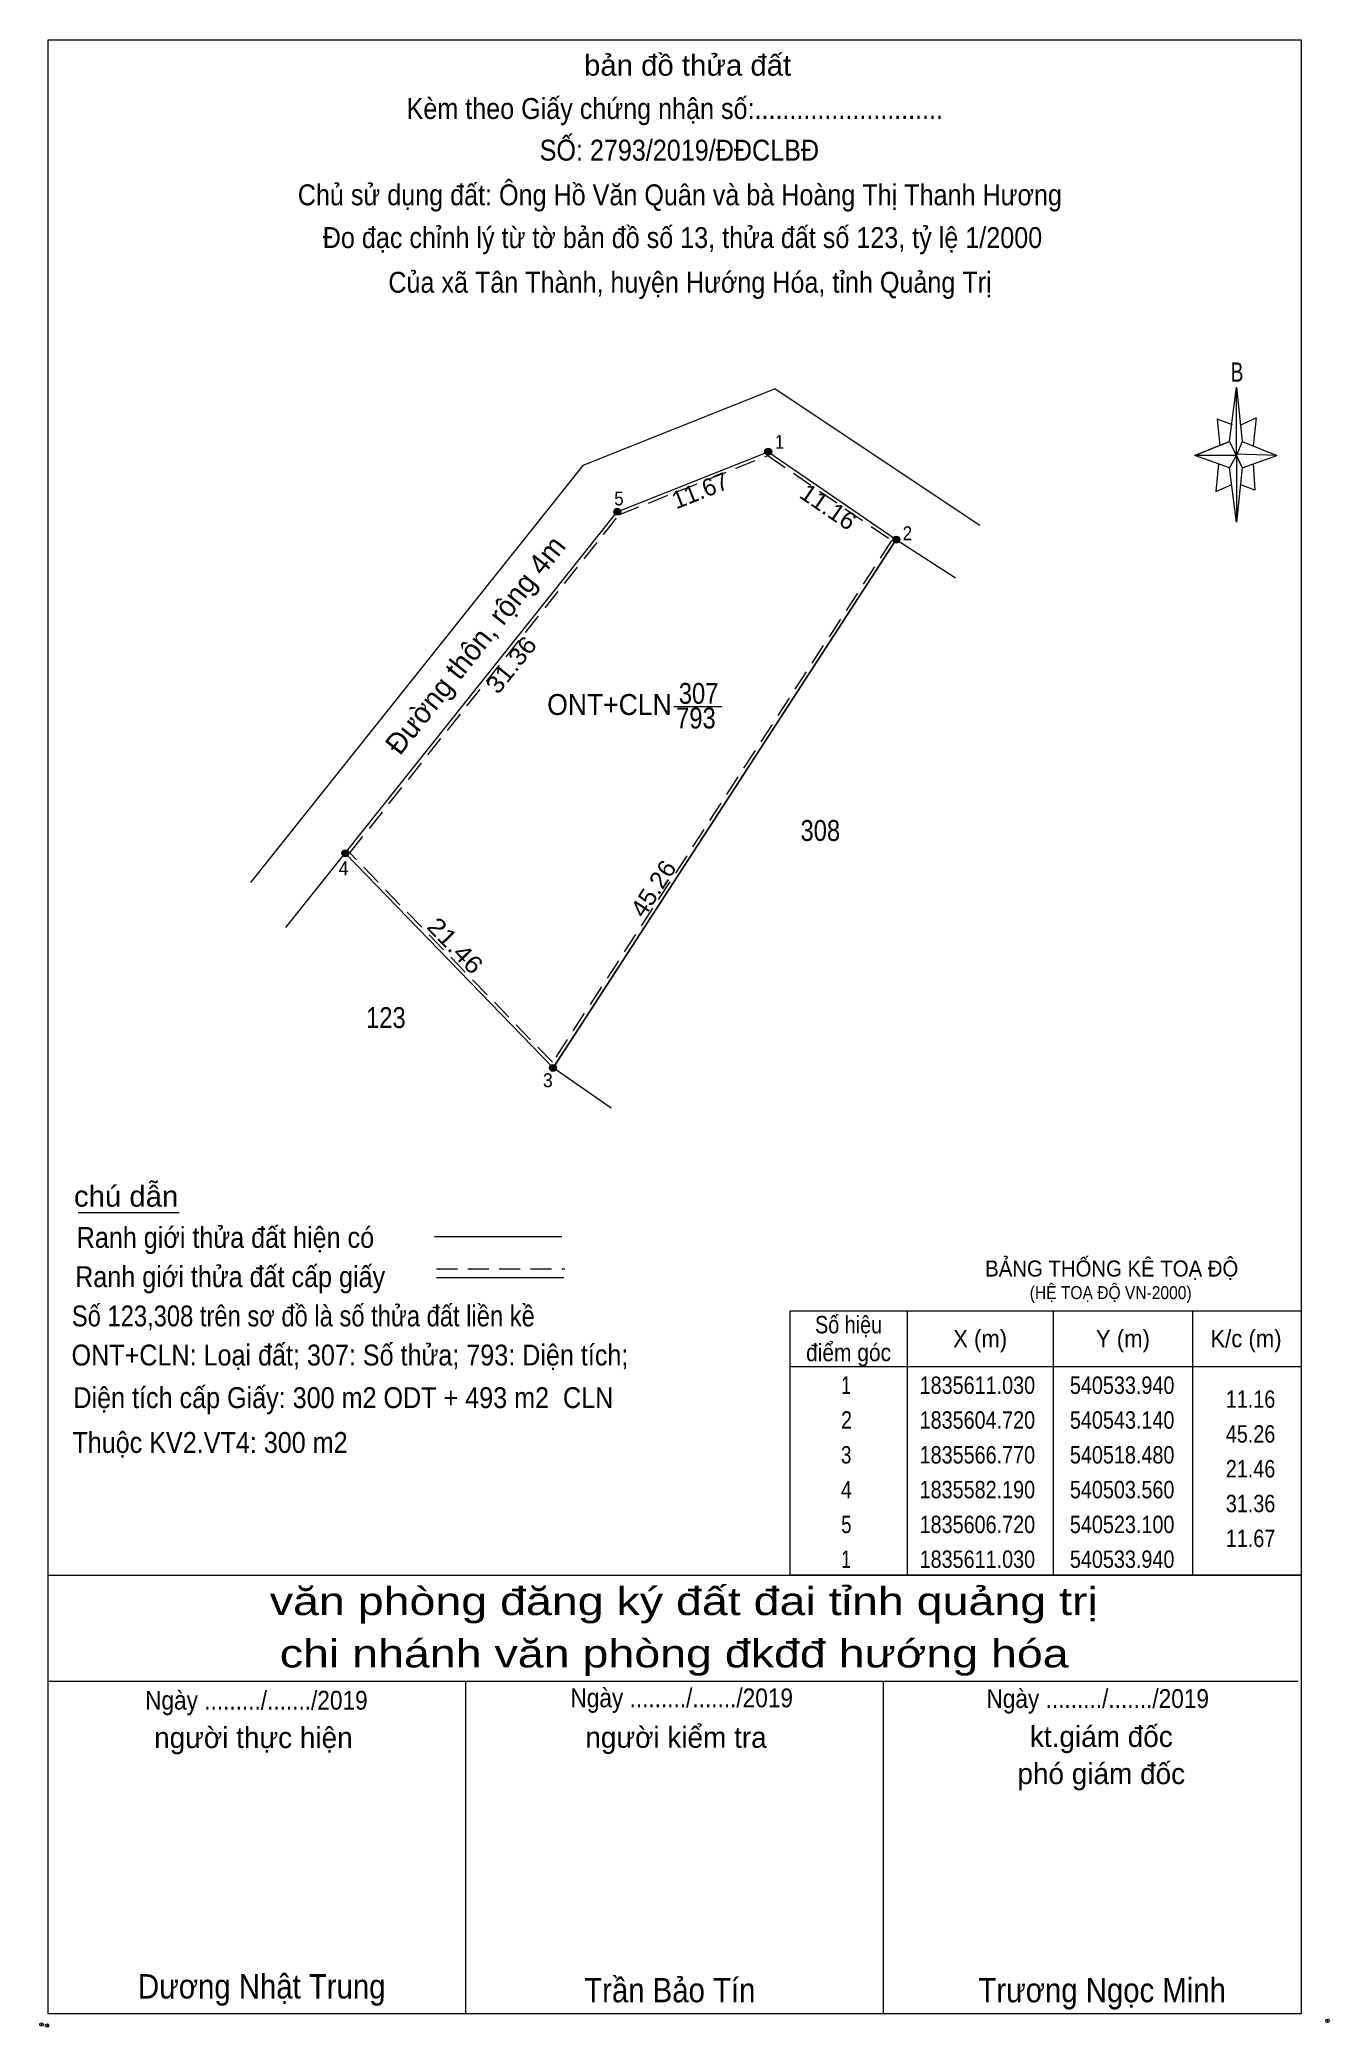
# Model space of a CAD drawing. Header units: metres. Extents: x 540248 to 540549, y 1835506 to 1835649.
# Drawn here: x 540248.1 to 540340.7, y 1835505.9 to 1835648.7 of the extents above.
import ezdxf
from ezdxf.enums import TextEntityAlignment as Align

# ---------------------------------------------------------------- set-up
doc = ezdxf.new("R2010")
doc.units = ezdxf.units.M
doc.header["$LTSCALE"] = 0.5
doc.header["$PDMODE"] = 32
doc.header["$PDSIZE"] = 0.25
doc.linetypes.add('MEDIUM_DASHED', pattern=[4.5, 3, -1.5])
for name, color, linetype, lineweight in [('1', 7, 'Continuous', 13), ('10', 7, 'Continuous', 13), ('17', 7, 'Continuous', 13), ('5', 7, 'Continuous', 13), ('6', 7, 'Continuous', 13), ('63', 7, 'Continuous', 13)]:
    doc.layers.add(name, color=color, linetype=linetype, lineweight=lineweight)

msp = doc.modelspace()

# ---------------------------------------------------------------- hatches: boundary and pattern name
at = {"layer": '10'}
for points in [[(540300.6273, 1835619.066, 1), (540300.1273, 1835619.066, 1)], [(540289.7873, 1835614.756, 1), (540289.2873, 1835614.756, 1)], [(540309.8273, 1835612.756, 1), (540309.3273, 1835612.756, 1)], [(540270.2473, 1835590.226, 1), (540269.7473, 1835590.226, 1)], [(540285.1673, 1835574.806, 1), (540284.6673, 1835574.806, 1)]]:
    msp.add_hatch(color=256, dxfattribs=at).paths.add_polyline_path(points)

# ---------------------------------------------------------------- linework, layer by layer
at = {"layer": '1'}
msp.add_lwpolyline([(540300.38, 1835619.07), (540309.58, 1835612.76), (540284.92, 1835574.81), (540270, 1835590.23), (540289.54, 1835614.76)], close=True, dxfattribs=at)
at = {"layer": '10'}
for p, q in [((540300.88, 1835623.58), (540315.57, 1835613.78)), ((540300.88, 1835623.58), (540315.57, 1835613.78)), ((540297.08, 1835600.74), (540293.6, 1835600.74)), ((540265.74, 1835584.88), (540270, 1835590.23)), ((540265.74, 1835584.88), (540270, 1835590.23))]:
    msp.add_line(p, q, dxfattribs=at)
for points in [[(540300.88, 1835623.58), (540287.07, 1835618.08), (540263.2, 1835588.12)], [(540300.88, 1835623.58), (540287.07, 1835618.08), (540263.2, 1835588.12)], [(540289.1, 1835571.92), (540284.92, 1835574.81), (540309.58, 1835612.76), (540313.84, 1835610)]]:
    msp.add_lwpolyline(points, dxfattribs=at)
msp.add_lwpolyline([(540300.38, 1835619.07), (540309.58, 1835612.76), (540284.92, 1835574.81), (540270, 1835590.23), (540289.54, 1835614.76)], close=True, dxfattribs=at)
at = {"layer": '10', "linetype": 'MEDIUM_DASHED'}
msp.add_lwpolyline([(540300.35, 1835618.79), (540309.24, 1835612.69), (540284.88, 1835575.21), (540270.33, 1835590.25), (540289.69, 1835614.55)], close=True, dxfattribs=at)
at = {"layer": '10'}
for centre in [(540300.3773, 1835619.066), (540289.5373, 1835614.756), (540309.5773, 1835612.756), (540269.9973, 1835590.226), (540284.9173, 1835574.806)]:
    msp.add_circle(centre, 0.25, dxfattribs=at)
at = {"layer": '17'}
msp.add_line((540250.82, 1835564.43), (540258.06, 1835564.43), dxfattribs=at)
at = {"layer": '5'}
for p, q in [((540333.52, 1835619.8), (540334.02, 1835623.7)), ((540334.42, 1835619.8), (540336.92, 1835618.8)), ((540333.52, 1835617.9), (540331.02, 1835618.8)), ((540335.22, 1835618.2), (540335.32, 1835616.3)), ((540334.42, 1835617.9), (540334.02, 1835614)), ((540335.32, 1835616.3), (540334.32, 1835616.7)), ((540248.65, 1835538.36), (540338.65, 1835538.36)), ((540248.65, 1835530.76), (540338.45, 1835530.76)), ((540248.65, 1835530.76), (540338.45, 1835530.76)), ((540248.65, 1835530.76), (540338.45, 1835530.76)), ((540278.65, 1835506.86), (540278.65, 1835530.76)), ((540308.65, 1835506.86), (540308.65, 1835530.76))]:
    msp.add_line(p, q, dxfattribs=at)
for points in [[(540248.65, 1835648.66), (540338.65, 1835648.66), (540338.65, 1835506.86), (540248.65, 1835506.86)], [(540334.02, 1835623.7), (540334.42, 1835619.8), (540334.02, 1835618.8)], [(540334.02, 1835618.8), (540331.02, 1835618.8), (540333.52, 1835619.8), (540334.42, 1835617.9), (540336.92, 1835618.8), (540334.02, 1835618.9)], [(540334.02, 1835618.8), (540334.02, 1835614), (540333.52, 1835617.9)]]:
    msp.add_lwpolyline(points, close=True, dxfattribs=at)
for points in [[(540333.72, 1835621), (540332.62, 1835621.4), (540332.82, 1835619.5)], [(540334.32, 1835621), (540335.42, 1835621.5), (540335.22, 1835619.5)], [(540334.02, 1835618.8), (540333.52, 1835619.8), (540331.02, 1835618.8)], [(540332.72, 1835618.2), (540332.52, 1835616.2), (540333.62, 1835616.7)], [(540334.02, 1835618.8), (540334.42, 1835617.9), (540336.92, 1835618.8)], [(540338.65, 1835506.86), (540248.65, 1835506.86), (540248.65, 1835530.76)]]:
    msp.add_lwpolyline(points, dxfattribs=at)
for p in [(540248.18, 1835506.09), (540248.58, 1835506.02)]:
    msp.add_point(p, dxfattribs=at)
at = {"layer": '6'}
for p, q in [((540276.42, 1835562.69), (540285.56, 1835562.69)), ((540276.56, 1835559.76), (540285.7, 1835559.76))]:
    msp.add_line(p, q, dxfattribs=at)
at = {"layer": '6', "linetype": 'MEDIUM_DASHED'}
msp.add_line((540276.56, 1835560.38), (540285.76, 1835560.38), dxfattribs=at)
at = {"layer": '6'}
msp.add_point((540340.55, 1835506.36), dxfattribs=at)
at = {"layer": '63'}
for p, q in [((540310.35, 1835557.36), (540310.35, 1835538.36)), ((540320.85, 1835557.36), (540320.85, 1835538.36)), ((540330.85, 1835557.36), (540330.85, 1835538.36)), ((540301.95, 1835553.36), (540338.65, 1835553.36))]:
    msp.add_line(p, q, dxfattribs=at)
msp.add_lwpolyline([(540301.95, 1835557.36), (540338.65, 1835557.36), (540338.65, 1835538.36), (540301.95, 1835538.36)], close=True, dxfattribs=at)

# ---------------------------------------------------------------- texts
at = {"layer": '1'}
for s, height, width, p in [('BẢNG THỐNG KÊ TOẠ ĐỘ ', 1.15, 0.95, (540315.96, 1835559.82)), ('(HỆ TOẠ ĐỘ VN-2000)', 0.93, 0.9, (540319.16, 1835558.2))]:
    msp.add_text(s, height=height, dxfattribs=dict(at, width=width)).set_placement(p)
at = {"layer": '10'}
msp.add_text('Đường thôn, rộng 4m', height=1.5, rotation=51.46, dxfattribs=at).set_placement((540279.922, 1835604.7177), align=Align.CENTER)
for s, width, p in [('307', 0.85, (540295.38, 1835600.96)), ('ONT+CLN', 0.95, (540288.975, 1835600.16)), ('793', 0.85, (540295.185, 1835599.19)), ('308', 0.85, (540304.12, 1835591.11)), ('123', 0.85, (540272.915, 1835577.67))]:
    msp.add_text(s, height=1.5, dxfattribs=dict(at, width=width)).set_placement(p, align=Align.CENTER)
at = {"layer": '5'}
for s, height, width, p in [('bản đồ thửa đất', 1.5, 1.05, (540294.59, 1835646.08)), ('Kèm theo Giấy chứng nhận số:...........................', 1.5, 0.9, (540293.67, 1835642.97)), ('SỐ: 2793/2019/ĐĐCLBĐ', 1.5, 0.9, (540293.995, 1835639.98)), ('Chủ sử dụng đất: Ông Hồ Văn Quân và bà Hoàng Thị Thanh Hương', 1.5, 0.9, (540294.03, 1835636.77)), ('Đo đạc chỉnh lý từ tờ bản đồ số 13, thửa đất số 123, tỷ lệ 1/2000 ', 1.5, 0.9, (540294.47, 1835633.7)), ('Của xã Tân Thành, huyện Hướng Hóa, tỉnh Quảng Trị', 1.5, 0.9, (540294.76, 1835630.49)), ('B', 1.378, 0.75, (540334.05, 1835624.1)), ('văn phòng đăng ký đất đai tỉnh quảng trị', 2, 1.25, (540294.315, 1835535.5)), ('chi nhánh văn phòng đkđđ hướng hóa', 2, 1.25, (540293.625, 1835531.74)), ('Ngày ........./......./2019', 1.35, 0.9, (540263.615, 1835528.71)), ('Ngày ........./......./2019', 1.35, 0.9, (540294.165, 1835528.88)), ('Ngày ........./......./2019', 1.35, 0.9, (540324.045, 1835528.83)), ('Dương Nhật Trung', 1.75, 0.9, (540264, 1835507.96)), ('Trần Bảo Tín', 1.75, 0.9, (540293.31, 1835507.69)), ('Trương Ngọc Minh', 1.75, 0.9, (540324.365, 1835507.69))]:
    msp.add_text(s, height=height, dxfattribs=dict(at, width=width)).set_placement(p, align=Align.CENTER)
for s, p in [('người thực hiện', (540263.4, 1835525.95)), ('người kiểm tra', (540293.755, 1835525.97)), ('kt.giám đốc', (540324.305, 1835526.03)), ('phó giám đốc', (540324.3, 1835523.36))]:
    msp.add_text(s, height=1.5, dxfattribs=at).set_placement(p, align=Align.CENTER)
at = {"layer": '6'}
for s, width, p in [('chú dẫn', 1.05, (540250.51, 1835564.84)), ('Ranh giới thửa đất hiện có ', 0.9, (540250.71, 1835561.88)), ('Ranh giới thửa đất cấp giấy', 0.9, (540250.6, 1835559.06)), ('Số 123,308 trên sơ đồ là số thửa đất liền kề', 0.85, (540250.36, 1835556.24)), ('ONT+CLN: Loại đất; 307: Số thửa; 793: Diện tích;', 0.9, (540250.34, 1835553.43)), ('Diện tích cấp Giấy: 300 m2 ODT + 493 m2  CLN', 0.9, (540250.47, 1835550.37)), ('Thuộc KV2.VT4: 300 m2', 0.9, (540250.4, 1835547.15))]:
    msp.add_text(s, height=1.5, dxfattribs=dict(at, width=width)).set_placement(p)
at = {"layer": '63'}
for s, height, width, p in [(' 1', 1, 0.9, (540301.53, 1835619.28)), (' 5', 1, 0.9, (540289.99, 1835615.21)), (' 2', 1, 0.9, (540310.71, 1835612.71)), (' 4', 1, 0.95, (540270.23, 1835588.65)), (' 3', 1, 0.95, (540284.9, 1835573.42)), ('11.16', 1.25, 0.85, (540336.8, 1835550.39)), ('45.26', 1.25, 0.85, (540336.8, 1835547.89)), ('21.46', 1.25, 0.85, (540336.8, 1835545.39)), ('31.36', 1.25, 0.85, (540336.8, 1835542.89)), ('11.67', 1.25, 0.85, (540336.8, 1835540.39))]:
    msp.add_text(s, height=height, dxfattribs=dict(at, width=width)).set_placement(p, align=Align.RIGHT)
msp.add_text('11.67', height=1.25, rotation=21.683, dxfattribs=at).set_placement((540295.7141, 1835615.6931), align=Align.CENTER)
for s, rotation, width, p in [('11.16', 325.555, 1.05, (540304.3365, 1835614.5935)), ('31.36', 51.46, 1.1, (540282.4043, 1835603.3706)), ('45.26', 56.984, 1.05, (540292.6483, 1835587.3495)), ('21.46', 314.056, 1.15, (540277.4491, 1835583.1546))]:
    msp.add_text(s, height=1.25, rotation=rotation, dxfattribs=dict(at, width=width)).set_placement(p, align=Align.CENTER)
for s, width, p in [('Số hiệu', 0.85, (540306.15, 1835555.74)), ('X (m)', 0.95, (540315.6, 1835554.74)), ('Y (m)', 0.95, (540325.855, 1835554.74)), ('K/c (m)', 0.95, (540334.695, 1835554.74)), ('điểm góc', 0.9, (540306.15, 1835553.74)), (' 1', 0.75, (540305.8, 1835551.39)), ('1835611.030', 0.85, (540315.4, 1835551.39)), ('540533.940', 0.85, (540325.8, 1835551.39)), (' 2', 0.85, (540305.805, 1835548.89)), ('1835604.720', 0.85, (540315.4, 1835548.89)), ('540543.140', 0.85, (540325.8, 1835548.89)), (' 3', 0.8, (540305.795, 1835546.39)), ('1835566.770', 0.85, (540315.4, 1835546.39)), ('540518.480', 0.85, (540325.8, 1835546.39)), (' 4', 0.85, (540305.8, 1835543.89)), ('1835582.190', 0.85, (540315.4, 1835543.89)), ('540503.560', 0.85, (540325.8, 1835543.89)), (' 5', 0.8, (540305.805, 1835541.39)), ('1835606.720', 0.85, (540315.4, 1835541.39)), ('540523.100', 0.85, (540325.8, 1835541.39)), (' 1', 0.75, (540305.8, 1835538.89)), ('1835611.030', 0.85, (540315.4, 1835538.89)), ('540533.940', 0.85, (540325.8, 1835538.89))]:
    msp.add_text(s, height=1.25, dxfattribs=dict(at, width=width)).set_placement(p, align=Align.CENTER)

doc.saveas('drawing.dxf')
